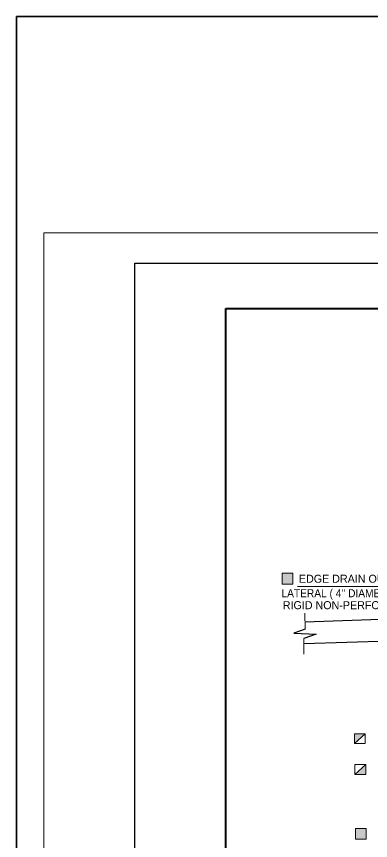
# Model space of a CAD drawing. Extents: x 716 to 1086, y -456 to -183.
# Drawn here: x 716.4 to 774.8, y -318.5 to -182.6 of the extents above; entities that cross this region are included whole.
import ezdxf

# ---------------------------------------------------------------- set-up
doc = ezdxf.new("R2010")
doc.units = 0
doc.header["$LTSCALE"] = 0.53
doc.layers.add('1', color=7, linetype='Continuous', lineweight=13)

msp = doc.modelspace()

# ---------------------------------------------------------------- hatches: boundary and pattern name
at = {"layer": '1'}
for points in [[(760.2088, -276.247), (761.9825, -276.247), (761.9825, -274.4634), (760.2088, -274.4634)], [(772.1286, -302.5428), (772.1286, -300.9287), (773.9138, -300.9287)], [(773.986, -306.0188), (773.986, -307.6328), (772.2007, -307.6328)], [(772.2922, -316.5627), (774.0659, -316.5627), (774.0659, -318.3463), (772.2922, -318.3463)]]:
    msp.add_hatch(color=256, dxfattribs=at).paths.add_polyline_path(points)

# ---------------------------------------------------------------- linework, layer by layer
for p, q in [((720.9055, -218.2996), (1080.8785, -218.2996)), ((720.9055, -448.2822), (720.9055, -218.2996)), ((763.9438, -281.0482), (763.9918, -283.6912)), ((763.7996, -285.2291), (763.7996, -287.7762))]:
    msp.add_line(p, q, dxfattribs=at)
at = {"layer": '1', "lineweight": 40}
for p, q in [((750.9032, -230.7983), (1075.8786, -230.7983)), ((750.9032, -435.7831), (750.9032, -230.7983))]:
    msp.add_line(p, q, dxfattribs=at)
at = {"layer": '1', "lineweight": 25}
for p, q in [((763.9694, -282.4602), (792.9363, -281.4148)), ((823.5263, -284.1179), (763.7996, -286.1213))]:
    msp.add_line(p, q, dxfattribs=at)
at = {"layer": '1', "lineweight": 35}
msp.add_lwpolyline([(716.42, -182.5992), (1086.0704, -182.5992), (1086.0704, -456.276), (716.42, -456.276)], close=True, dxfattribs=at)
at = {"layer": '1', "lineweight": 25}
for points in [[(735.9043, -443.2823), (735.9043, -223.2991), (1080.8785, -223.2991)], [(763.9918, -283.6912), (762.1176, -284.316), (765.818, -284.5082), (763.7996, -285.2291)]]:
    msp.add_lwpolyline(points, dxfattribs=at)
at = {"layer": '1'}
for points in [[(760.2088, -276.247), (761.9825, -276.247), (761.9825, -274.4634), (760.2088, -274.4634)], [(772.1286, -302.5428), (772.1286, -300.9287), (773.9138, -300.9287)], [(773.986, -306.0188), (773.986, -307.6328), (772.2007, -307.6328)], [(772.2922, -316.5627), (774.0659, -316.5627), (774.0659, -318.3463), (772.2922, -318.3463)]]:
    msp.add_lwpolyline(points, close=True, dxfattribs=at)
for points in [[(762.7423, -276.6622), (782.8801, -276.6614), (793.8546, -281.3761)], [(773.8792, -300.9287), (772.1286, -300.9287), (772.1286, -302.5428), (773.9138, -302.5428), (773.9138, -300.9287)], [(772.2353, -307.6328), (773.986, -307.6328), (773.986, -306.0188), (772.2007, -306.0188), (772.2007, -307.6328)]]:
    msp.add_lwpolyline(points, dxfattribs=at)

# ---------------------------------------------------------------- texts
for s, p in [('EDGE DRAIN OUTLET', (762.9723, -276.0176)), ('RIGID NON-PERFORATED )', (760.3188, -280.3802))]:
    msp.add_text(s, height=1.32, dxfattribs=at).set_placement(p)
at = {"layer": '1', "width": 0.95}
msp.add_text("LATERAL ( 4'' DIAMETER MIN.", height=1.32, dxfattribs=at).set_placement((760.0997, -278.4098))

doc.saveas('drawing.dxf')
